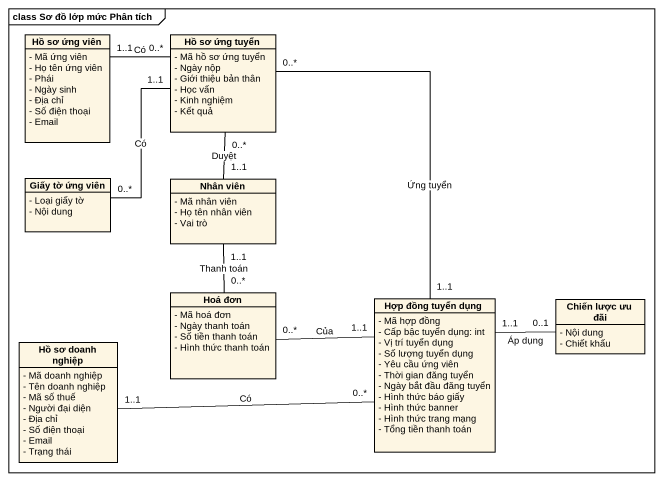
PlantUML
@startuml
mainframe class Sơ đồ lớp mức Phân tích
hide circle
hide empty members
skinparam classAttributeIconSize 0
class "Hồ sơ ứng viên" as Hồ_sơ_ứng_viên {
  - Mã ứng viên
  - Họ tên ứng viên
  - Phái
  - Ngày sinh
  - Địa chỉ
  - Số điện thoại
  - Email
}
class "Hồ sơ ứng tuyển" as Hồ_sơ_ứng_tuyển {
  - Mã hồ sơ ứng tuyển
  - Ngày nộp
  - Giới thiệu bản thân
  - Học vấn
  - Kinh nghiệm
  - Kết quả
}
class "Giấy tờ ứng viên" as Giấy_tờ_ứng_viên {
  - Loại giấy tờ
  - Nội dung
}
class "Nhân viên" as Nhân_viên {
  - Mã nhân viên
  - Họ tên nhân viên
  - Vai trò
}
class "Hoá đơn" as Hoá_đơn {
  - Mã hoá đơn
  - Ngày thanh toán
  - Số tiền thanh toán
  - Hình thức thanh toán
}
class "Hợp đồng tuyển dụng" as Hợp_đồng_tuyển_dụng {
  - Mã hợp đồng
  - Cấp bậc tuyển dụng: int
  - Vị trí tuyển dụng
  - Số lượng tuyển dụng
  - Yêu cầu ứng viên
  - Thời gian đăng tuyển
  - Ngày bắt đầu đăng tuyển
  - Hình thức báo giấy
  - Hình thức banner
  - Hình thức trang mạng
  - Tổng tiền thanh toán
}
class "Chiến lược ưu đãi" as Chiến_lược_ưu_đãi {
  - Nội dung
  - Chiết khấu
}
class "Hồ sơ doanh nghiệp" as Hồ_sơ_doanh_nghiệp {
  - Mã doanh nghiệp
  - Tên doanh nghiệp
  - Mã số thuế
  - Người đại diện
  - Địa chỉ
  - Số điện thoại
  - Email
  - Trạng thái
}
Hồ_sơ_ứng_tuyển "0..*" -left- "1..1" Hồ_sơ_ứng_viên : Có
Hồ_sơ_ứng_tuyển "1..1" -- "0..*" Giấy_tờ_ứng_viên : Có
Hồ_sơ_ứng_tuyển "0..*" -- "1..1" Hợp_đồng_tuyển_dụng : Ứng tuyển
Nhân_viên "1..1" -up- "0..*" Hồ_sơ_ứng_tuyển : Duyệt
Nhân_viên "1..1" -- "0..*" Hoá_đơn : Thanh toán
Hợp_đồng_tuyển_dụng "1..1" -left- "0..*" Hoá_đơn : Của
Hợp_đồng_tuyển_dụng "1..1" -right- "0..1" Chiến_lược_ưu_đãi : Áp dụng
Hồ_sơ_doanh_nghiệp "1..1" -right- "0..*" Hợp_đồng_tuyển_dụng : Có
@enduml
